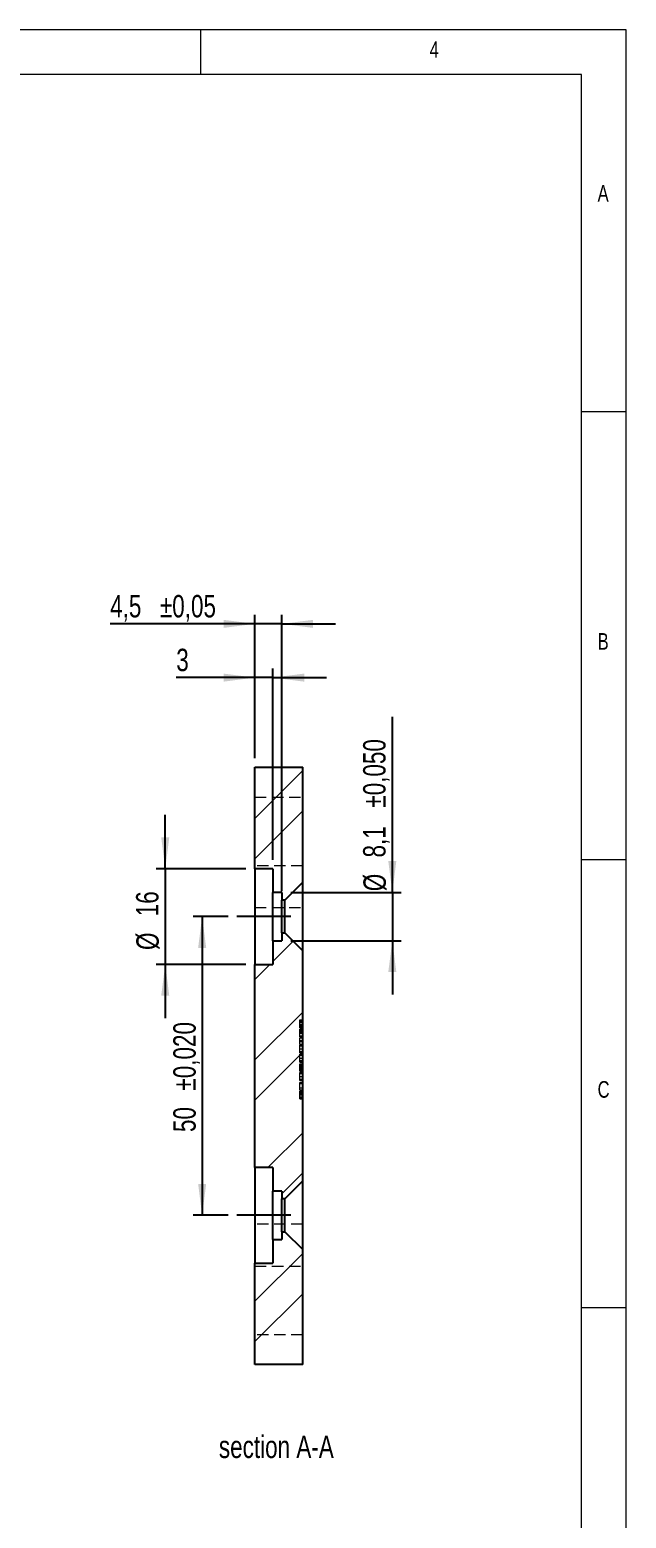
# Model space of a CAD drawing. Header units: millimetres. Extents: x 15 to 308, y 8 to 438.
# Drawn here: x 207.7 to 307.5, y 188.8 to 438 of the extents above; entities that cross this region are included whole.
import ezdxf

# ---------------------------------------------------------------- set-up
doc = ezdxf.new("R2010")
doc.units = ezdxf.units.MM
doc.header["$LTSCALE"] = 1.5
doc.linetypes.add('CENTERX2', pattern=[20.32, 12.7, -2.54, 2.54, -2.54])
doc.linetypes.add('HIDDEN', pattern=[1.905, 1.27, -0.635])
doc.layers.add('SLD-0', color=7, linetype='Continuous')
doc.styles.add('SLDTEXTSTYLE0', font='TXT', dxfattribs={"width": 0.75})
doc.dimstyles.new('SLDDIMSTYLE1', dxfattribs={"dimtxt": 3.75, "dimasz": 5.25, "dimexe": 0, "dimexo": 0.0625, "dimgap": 0.9375, "dimtad": 1, "dimdec": 3, "dimrnd": 1e-09, "dimzin": 12, "dimdsep": 46, "dimtxsty": 'SLDTEXTSTYLE0', "dimsah": 1, "dimcen": 0.09, "dimadec": 0, "dimazin": 3, "dimtfac": 1, "dimtdec": 3, "dimtmove": 0, "dimatfit": 0, "dimfxl": 1, "dimfrac": 2, "dimtolj": 1, "dimtzin": 12, "dimarcsym": 0})
doc.dimstyles.new('SLDDIMSTYLE4', dxfattribs={"dimtxt": 3.75, "dimasz": 5.25, "dimexe": 0, "dimexo": 0.0625, "dimgap": 0.9375, "dimtad": 1, "dimdec": 3, "dimrnd": 1e-09, "dimzin": 12, "dimdsep": 46, "dimtxsty": 'SLDTEXTSTYLE0', "dimsah": 1, "dimcen": 0.09, "dimadec": 0, "dimazin": 3, "dimtol": 1, "dimtp": 0.05, "dimtm": 0.05, "dimtfac": 1, "dimtdec": 3, "dimtmove": 0, "dimatfit": 0, "dimfxl": 1, "dimfrac": 2, "dimtolj": 1, "dimarcsym": 0})
doc.dimstyles.new('SLDDIMSTYLE5', dxfattribs={"dimtxt": 3.75, "dimasz": 5.25, "dimexe": 0, "dimexo": 0.0625, "dimgap": 0.9375, "dimtad": 1, "dimrnd": 1e-09, "dimzin": 12, "dimdsep": 46, "dimtxsty": 'SLDTEXTSTYLE0', "dimsah": 1, "dimcen": 0.09, "dimadec": 0, "dimazin": 3, "dimtol": 1, "dimtp": 0.05, "dimtm": 0.05, "dimtfac": 1, "dimtmove": 0, "dimatfit": 0, "dimfxl": 1, "dimfrac": 2, "dimtolj": 1, "dimarcsym": 0})
doc.dimstyles.new('SLDDIMSTYLE6', dxfattribs={"dimtxt": 3.75, "dimasz": 5.25, "dimexe": 0, "dimexo": 0.0625, "dimgap": 0.9375, "dimtad": 1, "dimdec": 3, "dimrnd": 1e-09, "dimzin": 12, "dimdsep": 46, "dimtxsty": 'SLDTEXTSTYLE0', "dimsah": 1, "dimcen": 0.09, "dimadec": 0, "dimazin": 3, "dimtol": 1, "dimtp": 0.02, "dimtm": 0.02, "dimtfac": 1, "dimtdec": 3, "dimtofl": 0, "dimtmove": 0, "dimatfit": 3, "dimfxl": 1, "dimfrac": 2, "dimtolj": 1, "dimarcsym": 0})

# ---------------------------------------------------------------- blocks, each defined once
blk = doc.blocks.new('_D_10')
at = {"layer": 'SLD-0'}
for p, q in [((268.36, 293.6), (268.36, 322.97)), ((251.36, 293.6), (269.86, 293.6)), ((268.36, 293.6), (268.36, 285.5)), ((251.36, 285.5), (269.86, 285.5)), ((268.36, 285.5), (268.36, 276.5))]:
    blk.add_line(p, q, dxfattribs=at)
for points in [[(268.36, 293.6), (269.03, 298.85), (267.68, 298.85)], [(268.36, 285.5), (267.68, 280.25), (269.03, 280.25)]]:
    blk.add_solid(points, dxfattribs=at)
at = {"layer": 'SLD-0', "char_height": 3.75, "attachment_point": 1, "rotation": 90, "style": 'SLDTEXTSTYLE0'}
for s, insert in [('±0,050', (263.47, 307.78)), ('8,1', (263.47, 299.44)), ('%%c', (263.52, 293.79))]:
    blk.add_mtext(s, dxfattribs=dict(at, insert=insert))
blk = doc.blocks.new('_D_11')
at = {"layer": 'SLD-0'}
for p, q in [((230.36, 297.55), (230.36, 306.55)), ((243.86, 297.55), (228.86, 297.55)), ((230.36, 297.55), (230.36, 281.55)), ((243.86, 281.55), (228.86, 281.55)), ((230.36, 281.55), (230.36, 272.55))]:
    blk.add_line(p, q, dxfattribs=at)
for points in [[(230.36, 297.55), (231.03, 302.8), (229.68, 302.8)], [(230.36, 281.55), (229.68, 276.3), (231.03, 276.3)]]:
    blk.add_solid(points, dxfattribs=at)
at = {"layer": 'SLD-0', "char_height": 3.75, "attachment_point": 1, "rotation": 90, "style": 'SLDTEXTSTYLE0'}
for s, insert in [('16', (225.47, 289.6)), ('%%c', (225.52, 283.95))]:
    blk.add_mtext(s, dxfattribs=dict(at, insert=insert))
blk = doc.blocks.new('_D_12')
at = {"layer": 'SLD-0'}
for p, q in [((245.36, 329.55), (232.2, 329.55)), ((245.36, 316.05), (245.36, 331.05)), ((248.36, 329.55), (245.36, 329.55)), ((248.36, 299.05), (248.36, 331.05)), ((248.36, 329.55), (257.36, 329.55))]:
    blk.add_line(p, q, dxfattribs=at)
for points in [[(245.36, 329.55), (240.11, 330.22), (240.11, 328.87)], [(248.36, 329.55), (253.61, 328.87), (253.61, 330.22)]]:
    blk.add_solid(points, dxfattribs=at)
at = {"layer": 'SLD-0', "insert": (232.2, 334.38), "char_height": 3.75, "attachment_point": 1, "style": 'SLDTEXTSTYLE0'}
blk.add_mtext('3', dxfattribs=at)
blk = doc.blocks.new('_D_13')
at = {"layer": 'SLD-0'}
for p, q in [((245.36, 316.05), (245.36, 340.05)), ((249.86, 293.8), (249.86, 340.05)), ((245.36, 338.55), (221.13, 338.55)), ((249.86, 338.55), (245.36, 338.55)), ((249.86, 338.55), (258.86, 338.55))]:
    blk.add_line(p, q, dxfattribs=at)
for points in [[(245.36, 338.55), (240.11, 339.22), (240.11, 337.87)], [(249.86, 338.55), (255.11, 337.87), (255.11, 339.22)]]:
    blk.add_solid(points, dxfattribs=at)
at = {"layer": 'SLD-0', "char_height": 3.75, "attachment_point": 1, "style": 'SLDTEXTSTYLE0'}
for s, insert in [('4,5', (221.13, 343.38)), ('±0,05', (229.46, 343.38))]:
    blk.add_mtext(s, dxfattribs=dict(at, insert=insert))
blk = doc.blocks.new('_D_14')
at = {"layer": 'SLD-0'}
for p, q in [((240.86, 289.55), (235.03, 289.55)), ((236.53, 289.55), (236.53, 239.55)), ((240.86, 239.55), (235.03, 239.55))]:
    blk.add_line(p, q, dxfattribs=at)
for points in [[(236.53, 289.55), (235.86, 284.3), (237.21, 284.3)], [(236.53, 239.55), (237.21, 244.8), (235.86, 244.8)]]:
    blk.add_solid(points, dxfattribs=at)
at = {"layer": 'SLD-0', "char_height": 3.75, "attachment_point": 1, "rotation": 90, "style": 'SLDTEXTSTYLE0'}
for s, insert in [('±0,020', (231.7, 260.42)), ('50', (231.7, 253.48))]:
    blk.add_mtext(s, dxfattribs=dict(at, insert=insert))

msp = doc.modelspace()

# ---------------------------------------------------------------- hatches: boundary and pattern name
at = {"linetype": 'Continuous', "lineweight": 18}
h = msp.add_hatch(dxfattribs=at)
h.set_pattern_fill('ANSI32', scale=1.5, style=0)
h.paths.add_polyline_path([(249.857526, 292.2971462), (250.372526, 292.2971462), (253.357526, 295.2821462), (253.357526, 314.5471462), (245.357526, 314.5471462), (245.357526, 297.5471462), (248.357526, 297.5471462), (248.357526, 293.5971462), (249.857526, 293.5971462)], flags=0)
h = msp.add_hatch(dxfattribs=at)
h.set_pattern_fill('ANSI32', scale=1.5, style=0)
h.paths.add_polyline_path([(250.372526, 242.2971462), (253.357526, 245.2821462), (253.357526, 283.8121462), (250.372526, 286.7971462), (249.857526, 286.7971462), (249.857526, 285.4971462), (248.357526, 285.4971462), (248.357526, 281.5471462), (245.357526, 281.5471462), (245.357526, 247.5471462), (248.357526, 247.5471462), (248.357526, 243.5971462), (249.857526, 243.5971462), (249.857526, 242.2971462)], flags=0)
h = msp.add_hatch(dxfattribs=at)
h.set_pattern_fill('ANSI32', scale=1.5, style=0)
h.paths.add_polyline_path([(250.372526, 236.7971462), (249.857526, 236.7971462), (249.857526, 235.4971462), (248.357526, 235.4971462), (248.357526, 231.5471462), (245.357526, 231.5471462), (245.357526, 214.5471462), (253.357526, 214.5471462), (253.357526, 233.8121462)], flags=0)

# ---------------------------------------------------------------- linework, layer by layer
at = {"color": 7, "linetype": 'Continuous', "lineweight": 18}
for p, q in [((307.5, 438), (26.7, 438)), ((236.255211, 438), (236.255211, 430.5)), ((307.5, 7.5), (307.5, 438)), ((300, 430.5), (22.510422, 430.5)), ((300, 100.1250001), (300, 430.5)), ((300, 374.1), (307.5, 374.1)), ((300, 299.1), (307.5, 299.1)), ((300, 224.1), (307.5, 224.1))]:
    msp.add_line(p, q, dxfattribs=at)
at = {"color": 7, "linetype": 'Continuous', "lineweight": 25}
for p, q in [((245.357526, 297.5471462), (245.357526, 314.5471462)), ((245.357526, 314.5471462), (253.357526, 314.5471462)), ((253.357526, 295.2821462), (253.357526, 314.5471462)), ((248.357526, 297.5471462), (245.357526, 297.5471462)), ((245.357526, 297.5471462), (245.357526, 281.5471462)), ((248.357526, 297.5471462), (248.357526, 293.5971462)), ((253.357526, 295.2821462), (250.372526, 292.2971462)), ((253.357526, 283.8121462), (253.357526, 295.2821462)), ((249.857526, 293.5971462), (248.357526, 293.5971462)), ((248.357526, 285.4971462), (248.357526, 293.5971462)), ((249.857526, 293.5971462), (249.857526, 292.2971462)), ((250.372526, 292.2971462), (249.857526, 292.2971462)), ((249.857526, 286.7971462), (249.857526, 292.2971462)), ((250.372526, 286.7971462), (250.372526, 292.2971462)), ((249.857526, 286.7971462), (249.857526, 285.4971462)), ((249.857526, 286.7971462), (250.372526, 286.7971462)), ((250.372526, 286.7971462), (253.357526, 283.8121462)), ((248.357526, 285.4971462), (248.357526, 281.5471462)), ((248.357526, 285.4971462), (249.857526, 285.4971462)), ((253.357526, 245.2821462), (253.357526, 283.8121462)), ((245.357526, 281.5471462), (248.357526, 281.5471462)), ((245.357526, 247.5471462), (245.357526, 281.5471462)), ((248.357526, 247.5471462), (245.357526, 247.5471462)), ((245.357526, 247.5471462), (245.357526, 231.5471462)), ((248.357526, 247.5471462), (248.357526, 243.5971462)), ((253.357526, 245.2821462), (250.372526, 242.2971462)), ((253.357526, 233.8121462), (253.357526, 245.2821462)), ((249.857526, 243.5971462), (248.357526, 243.5971462)), ((248.357526, 235.4971462), (248.357526, 243.5971462)), ((249.857526, 243.5971462), (249.857526, 242.2971462)), ((250.372526, 242.2971462), (249.857526, 242.2971462)), ((249.857526, 236.7971462), (249.857526, 242.2971462)), ((250.372526, 236.7971462), (250.372526, 242.2971462)), ((249.857526, 236.7971462), (249.857526, 235.4971462)), ((249.857526, 236.7971462), (250.372526, 236.7971462)), ((250.372526, 236.7971462), (253.357526, 233.8121462)), ((248.357526, 235.4971462), (248.357526, 231.5471462)), ((248.357526, 235.4971462), (249.857526, 235.4971462)), ((253.357526, 214.5471462), (253.357526, 233.8121462)), ((245.357526, 214.5471462), (245.357526, 231.5471462)), ((245.357526, 231.5471462), (248.357526, 231.5471462)), ((253.357526, 214.5471462), (245.357526, 214.5471462))]:
    msp.add_line(p, q, dxfattribs=at)
at = {"color": 190, "linetype": 'HIDDEN', "lineweight": 18}
for p, q in [((245.357526, 309.5471462), (253.357526, 309.5471462)), ((253.357526, 298.0471462), (245.357526, 298.0471462)), ((245.357526, 291.0471462), (253.357526, 291.0471462)), ((252.857526, 272.2721859), (253.357526, 272.2721859)), ((252.857526, 270.9132115), (252.857526, 272.2721859)), ((252.857526, 272.1952628), (253.357526, 272.1952628)), ((252.857526, 272.0157756), (253.357526, 272.0157756)), ((252.857526, 271.8439006), (253.357526, 271.8439006)), ((252.857526, 271.5430192), (253.357526, 271.552234)), ((252.857526, 271.5430192), (253.357526, 271.5430192)), ((252.857526, 271.4965449), (253.357526, 271.4965449)), ((252.857526, 271.3435), (253.357526, 271.3435)), ((252.857526, 271.1183397), (253.357526, 271.1183397)), ((252.857526, 270.9388526), (253.357526, 270.9388526)), ((252.857526, 270.9132115), (253.357526, 270.9132115)), ((252.857526, 270.7080833), (253.357526, 270.7080833)), ((252.857526, 270.5285962), (253.357526, 270.5285962)), ((252.857526, 270.5029551), (253.357526, 270.5029551)), ((252.857526, 270.2978269), (253.357526, 270.2978269)), ((252.857526, 270.2978269), (252.857526, 270.1576026)), ((252.857526, 270.265375), (253.357526, 270.265375)), ((252.857526, 270.1576026), (253.357526, 270.1576026)), ((252.857526, 270.0979071), (253.357526, 270.0874904)), ((252.857526, 270.0979071), (253.357526, 270.0874904)), ((252.857526, 270.06225), (253.357526, 270.06225)), ((252.857526, 270.0297981), (253.357526, 270.0297981)), ((252.857526, 269.5798782), (253.357526, 269.5798782)), ((252.857526, 269.4773141), (253.357526, 269.4773141)), ((252.857526, 269.400391), (253.357526, 269.400391)), ((252.857526, 269.2465449), (253.357526, 269.2465449)), ((252.857526, 268.8106474), (252.857526, 269.2465449)), ((252.857526, 268.8106474), (253.357526, 268.8106474)), ((252.857526, 268.6311603), (252.857526, 268.8106474)), ((252.857526, 268.6311603), (253.357526, 268.6311603)), ((252.857526, 268.1952628), (252.857526, 268.6311603)), ((252.857526, 268.1952628), (253.357526, 268.1952628)), ((252.857526, 268.0670577), (253.357526, 268.0670577)), ((252.857526, 267.8875705), (253.357526, 267.8875705)), ((252.857526, 267.3983878), (253.357526, 267.3923782)), ((252.857526, 267.3983878), (253.357526, 267.3923782)), ((252.857526, 266.9632917), (253.357526, 266.9632917)), ((252.857526, 266.8875705), (253.357526, 266.8875705)), ((252.857526, 266.7080833), (253.357526, 266.7080833)), ((252.857526, 266.5285962), (253.357526, 266.5285962)), ((252.857526, 266.349109), (253.357526, 266.349109)), ((252.857526, 265.8599263), (253.357526, 265.8539167)), ((252.857526, 265.8599263), (253.357526, 265.8539167)), ((252.857526, 265.4248301), (253.357526, 265.4248301)), ((252.857526, 265.349109), (253.357526, 265.349109)), ((252.857526, 265.1696218), (253.357526, 265.1696218)), ((252.857526, 264.8875705), (253.357526, 264.8875705)), ((252.857526, 264.7080833), (253.357526, 264.7080833)), ((252.857526, 264.6640128), (253.357526, 264.6640128)), ((252.857526, 264.3465637), (252.857526, 264.4572821)), ((252.857526, 264.4572821), (253.357526, 264.4572821)), ((252.857526, 264.2818013), (253.357526, 264.2878109)), ((252.857526, 264.2818013), (253.357526, 264.2818013)), ((252.857526, 264.2818013), (253.357526, 264.2721859)), ((252.857526, 264.2501506), (253.357526, 264.2501506)), ((252.857526, 264.0670577), (253.357526, 264.0670577)), ((252.857526, 263.9288365), (253.357526, 263.9288365)), ((252.857526, 263.8362885), (253.357526, 263.8362885)), ((252.857526, 263.6568013), (253.357526, 263.6568013)), ((252.857526, 263.4516731), (253.357526, 263.4516731)), ((252.857526, 263.2721859), (253.357526, 263.2721859)), ((252.857526, 262.7830032), (253.357526, 262.7769936)), ((252.857526, 262.7830032), (253.357526, 262.7769936)), ((252.857526, 262.3479071), (253.357526, 262.3479071)), ((252.857526, 262.2721859), (253.357526, 262.2721859)), ((252.857526, 262.0926987), (253.357526, 262.0926987)), ((252.857526, 261.7850064), (253.357526, 261.7850064)), ((252.857526, 261.7605673), (252.857526, 261.7850064)), ((252.857526, 261.6055192), (252.857526, 261.7605673)), ((252.857526, 261.7605673), (253.357526, 261.7605673)), ((252.857526, 261.6055192), (253.357526, 261.6055192)), ((252.857526, 260.5542372), (252.857526, 261.6055192)), ((252.857526, 260.8579231), (253.357526, 260.8579231)), ((252.857526, 260.5542372), (253.357526, 260.5542372)), ((252.857526, 260.37475), (253.357526, 260.37475)), ((252.857526, 260.2978269), (253.357526, 260.2978269)), ((252.857526, 260.1952628), (253.357526, 260.1952628)), ((252.857526, 260.1183397), (253.357526, 260.1183397)), ((252.857526, 260.0386122), (253.357526, 260.0386122)), ((252.857526, 259.8106474), (253.357526, 259.8106474)), ((252.857526, 259.7076827), (253.357526, 259.7044776)), ((252.857526, 259.7024744), (253.357526, 259.7044776)), ((252.857526, 259.7024744), (253.357526, 259.7024744)), ((252.857526, 259.7024744), (253.357526, 259.7000705)), ((252.857526, 259.3519135), (253.357526, 259.3519135)), ((252.857526, 259.2978269), (253.357526, 259.2978269)), ((252.857526, 259.1952628), (253.357526, 259.1952628)), ((252.857526, 259.1351667), (253.357526, 259.1351667)), ((252.857526, 259.1351667), (253.357526, 259.1183397)), ((252.857526, 259.0157756), (253.357526, 259.0157756)), ((253.357526, 238.0471462), (245.357526, 238.0471462)), ((245.357526, 231.0471462), (253.357526, 231.0471462)), ((253.357526, 219.5471462), (245.357526, 219.5471462))]:
    msp.add_line(p, q, dxfattribs=at)
for points, knots in [([(252.857526, 270.0979071), (252.857526, 270.1178352), (252.857526, 270.1570413), (252.857526, 270.2144817), (252.857526, 270.2697472), (252.857526, 270.3223929), (252.857526, 270.3728908), (252.857526, 270.4205609), (252.857526, 270.4666214), (252.857526, 270.5091997), (252.857526, 270.5487174), (252.857526, 270.5840926), (252.857526, 270.6155975), (252.857526, 270.6427276), (252.857526, 270.6658694), (252.857526, 270.6840494), (252.857526, 270.6987227), (252.857526, 270.7049304), (252.857526, 270.7080833)], [0, 0, 0, 0, 0.0654211438, 0.1287083719, 0.1902361419, 0.250724402, 0.3106371794, 0.3707664083, 0.4316147444, 0.4935229736, 0.5558834554, 0.6173423673, 0.6786680391, 0.7407113595, 0.8029853625, 0.8668025803, 0.9323471713, 1, 1, 1, 1]), ([(252.857526, 269.400391), (252.857526, 269.4007711), (252.857526, 269.401526), (252.857526, 269.4053652), (252.857526, 269.412757), (252.857526, 269.4226815), (252.857526, 269.4355628), (252.857526, 269.4511566), (252.857526, 269.47024), (252.857526, 269.4911722), (252.857526, 269.5147417), (252.857526, 269.5409008), (252.857526, 269.5685382), (252.857526, 269.5982762), (252.857526, 269.630391), (252.857526, 269.6644939), (252.857526, 269.7003126), (252.857526, 269.7384013), (252.857526, 269.7779113), (252.857526, 269.8194131), (252.857526, 269.8619621), (252.857526, 269.9061706), (252.857526, 269.9519385), (252.857526, 269.9993412), (252.857526, 270.0481301), (252.857526, 270.0812016), (252.857526, 270.0979071)], [0, 0, 0, 0, 0.04401447058, 0.08743412367, 0.13011839866, 0.17255369456, 0.21455475597, 0.2562980921, 0.29843822513, 0.34084900259, 0.38271518897, 0.42392404541, 0.46424624325, 0.50407367146, 0.54386190587, 0.58356672498, 0.62309431885, 0.66322906077, 0.70355125861, 0.74393789469, 0.7845412548, 0.82575011124, 0.86775736339, 0.91074516403, 0.95491444689, 1, 1, 1, 1]), ([(252.857526, 267.3983878), (252.857526, 267.4141616), (252.857526, 267.4452644), (252.857526, 267.4913515), (252.857526, 267.5360843), (252.857526, 267.5796836), (252.857526, 267.6223731), (252.857526, 267.6635709), (252.857526, 267.7037353), (252.857526, 267.7427591), (252.857526, 267.7799089), (252.857526, 267.8153938), (252.857526, 267.8483224), (252.857526, 267.8789704), (252.857526, 267.9080985), (252.857526, 267.9348924), (252.857526, 267.9596758), (252.857526, 267.9823292), (252.857526, 268.0024141), (252.857526, 268.0201557), (252.857526, 268.0341638), (252.857526, 268.046154), (252.857526, 268.0558251), (252.857526, 268.0624276), (252.857526, 268.0665083), (252.857526, 268.0668712), (252.857526, 268.0670577)], [0, 0, 0, 0, 0.0337871463, 0.0666216577, 0.0992848781, 0.131361165, 0.1635851876, 0.196103927, 0.2289022543, 0.2621580559, 0.2959912223, 0.3302178457, 0.3650598259, 0.4009507373, 0.4376203821, 0.4757075294, 0.5153806916, 0.5564135415, 0.5997648299, 0.6464241556, 0.6964314445, 0.7497815178, 0.806573307, 0.8674355316, 0.9318867533, 1, 1, 1, 1]), ([(252.857526, 266.7080833), (252.857526, 266.7084557), (252.857526, 266.7091811), (252.857526, 266.7129404), (252.857526, 266.7203453), (252.857526, 266.7296082), (252.857526, 266.7424373), (252.857526, 266.7582117), (252.857526, 266.7757262), (252.857526, 266.797346), (252.857526, 266.8210093), (252.857526, 266.8467551), (252.857526, 266.8743379), (252.857526, 266.9043886), (252.857526, 266.9364191), (252.857526, 266.971115), (252.857526, 267.0074982), (252.857526, 267.0460196), (252.857526, 267.0862547), (252.857526, 267.1273742), (252.857526, 267.1701076), (252.857526, 267.2134864), (252.857526, 267.2581312), (252.857526, 267.3039863), (252.857526, 267.3508184), (252.857526, 267.3824764), (252.857526, 267.3983878)], [0, 0, 0, 0, 0.06506328962, 0.12677316647, 0.18551576323, 0.24076467917, 0.29297979602, 0.34225037278, 0.38891928619, 0.43277566406, 0.47462843263, 0.51477469064, 0.5536058935, 0.59142640643, 0.62802811995, 0.66380363411, 0.69898433613, 0.73359148931, 0.76762846915, 0.80120834779, 0.83426383973, 0.86698069473, 0.89971974152, 0.9327019125, 0.96617588343, 1, 1, 1, 1]), ([(252.857526, 265.8599263), (252.857526, 265.8757001), (252.857526, 265.9068029), (252.857526, 265.95289), (252.857526, 265.9976228), (252.857526, 266.0412221), (252.857526, 266.0839115), (252.857526, 266.1251094), (252.857526, 266.1652738), (252.857526, 266.2042975), (252.857526, 266.2414473), (252.857526, 266.2769323), (252.857526, 266.3098608), (252.857526, 266.3405089), (252.857526, 266.369637), (252.857526, 266.3964309), (252.857526, 266.4212142), (252.857526, 266.4438676), (252.857526, 266.4639526), (252.857526, 266.4816941), (252.857526, 266.4957022), (252.857526, 266.5076925), (252.857526, 266.5173636), (252.857526, 266.523966), (252.857526, 266.5280468), (252.857526, 266.5284097), (252.857526, 266.5285962)], [0, 0, 0, 0, 0.0337871463, 0.0666216577, 0.0992848781, 0.131361165, 0.1635851876, 0.196103927, 0.2289022543, 0.2621580559, 0.2959912223, 0.3302178457, 0.3650598259, 0.4009507373, 0.4376203821, 0.4757075294, 0.5153806916, 0.5564135415, 0.5997648299, 0.6464241556, 0.6964314445, 0.7497815178, 0.806573307, 0.8674355316, 0.9318867533, 1, 1, 1, 1]), ([(252.857526, 265.1696218), (252.857526, 265.1699941), (252.857526, 265.1707196), (252.857526, 265.1744789), (252.857526, 265.1818838), (252.857526, 265.1911466), (252.857526, 265.2039758), (252.857526, 265.2197502), (252.857526, 265.2372646), (252.857526, 265.2588845), (252.857526, 265.2825478), (252.857526, 265.3082936), (252.857526, 265.3358764), (252.857526, 265.3659271), (252.857526, 265.3979576), (252.857526, 265.4326535), (252.857526, 265.4690367), (252.857526, 265.507558), (252.857526, 265.5477932), (252.857526, 265.5889127), (252.857526, 265.631646), (252.857526, 265.6750249), (252.857526, 265.7196697), (252.857526, 265.7655247), (252.857526, 265.8123569), (252.857526, 265.8440149), (252.857526, 265.8599263)], [0, 0, 0, 0, 0.06506328962, 0.12677316647, 0.18551576323, 0.24076467917, 0.29297979602, 0.34225037278, 0.38891928619, 0.43277566406, 0.47462843263, 0.51477469064, 0.5536058935, 0.59142640643, 0.62802811995, 0.66380363411, 0.69898433613, 0.73359148931, 0.76762846915, 0.80120834779, 0.83426383973, 0.86698069473, 0.89971974152, 0.9327019125, 0.96617588343, 1, 1, 1, 1]), ([(252.857526, 264.2818013), (252.857526, 264.3087137), (252.857526, 264.3620224), (252.857526, 264.4404412), (252.857526, 264.5157915), (252.857526, 264.5875454), (252.857526, 264.6540143), (252.857526, 264.7134804), (252.857526, 264.7656471), (252.857526, 264.8090612), (252.857526, 264.8434948), (252.857526, 264.8693176), (252.857526, 264.8844011), (252.857526, 264.8865089), (252.857526, 264.8875705)], [0, 0, 0, 0, 0.084334722, 0.1670523184, 0.2495660772, 0.3327404818, 0.4159148864, 0.4978280095, 0.5803725886, 0.6646001211, 0.7494666931, 0.8325102339, 0.9156392817, 1, 1, 1, 1]), ([(252.857526, 263.6568013), (252.857526, 263.6576145), (252.857526, 263.6592147), (252.857526, 263.6751597), (252.857526, 263.6999366), (252.857526, 263.7353524), (252.857526, 263.7793423), (252.857526, 263.8329866), (252.857526, 263.8943829), (252.857526, 263.9638039), (252.857526, 264.0385142), (252.857526, 264.1170011), (252.857526, 264.1985023), (252.857526, 264.2538192), (252.857526, 264.2818013)], [0, 0, 0, 0, 0.0859479431, 0.1691252119, 0.2503991072, 0.3322897361, 0.4133642879, 0.4941722834, 0.5760217354, 0.6607569693, 0.7457831259, 0.830043593, 0.9140275458, 1, 1, 1, 1]), ([(252.857526, 262.7830032), (252.857526, 262.798777), (252.857526, 262.8298798), (252.857526, 262.8759669), (252.857526, 262.9206997), (252.857526, 262.964299), (252.857526, 263.0069884), (252.857526, 263.0481863), (252.857526, 263.0883507), (252.857526, 263.1273745), (252.857526, 263.1645243), (252.857526, 263.2000092), (252.857526, 263.2329378), (252.857526, 263.2635858), (252.857526, 263.2927139), (252.857526, 263.3195078), (252.857526, 263.3442911), (252.857526, 263.3669446), (252.857526, 263.3870295), (252.857526, 263.4047711), (252.857526, 263.4187792), (252.857526, 263.4307694), (252.857526, 263.4404405), (252.857526, 263.447043), (252.857526, 263.4511237), (252.857526, 263.4514866), (252.857526, 263.4516731)], [0, 0, 0, 0, 0.0337871463, 0.0666216577, 0.0992848781, 0.131361165, 0.1635851876, 0.196103927, 0.2289022543, 0.2621580559, 0.2959912223, 0.3302178457, 0.3650598259, 0.4009507373, 0.4376203821, 0.4757075294, 0.5153806916, 0.5564135415, 0.5997648299, 0.6464241556, 0.6964314445, 0.7497815178, 0.806573307, 0.8674355316, 0.9318867533, 1, 1, 1, 1]), ([(252.857526, 262.0926987), (252.857526, 262.0930711), (252.857526, 262.0937965), (252.857526, 262.0975558), (252.857526, 262.1049607), (252.857526, 262.1142236), (252.857526, 262.1270527), (252.857526, 262.1428271), (252.857526, 262.1603415), (252.857526, 262.1819614), (252.857526, 262.2056247), (252.857526, 262.2313705), (252.857526, 262.2589533), (252.857526, 262.289004), (252.857526, 262.3210345), (252.857526, 262.3557304), (252.857526, 262.3921136), (252.857526, 262.430635), (252.857526, 262.4708701), (252.857526, 262.5119896), (252.857526, 262.554723), (252.857526, 262.5981018), (252.857526, 262.6427466), (252.857526, 262.6886017), (252.857526, 262.7354338), (252.857526, 262.7670918), (252.857526, 262.7830032)], [0, 0, 0, 0, 0.06506328962, 0.12677316647, 0.18551576323, 0.24076467917, 0.29297979602, 0.34225037278, 0.38891928619, 0.43277566406, 0.47462843263, 0.51477469064, 0.5536058935, 0.59142640643, 0.62802811995, 0.66380363411, 0.69898433613, 0.73359148931, 0.76762846915, 0.80120834779, 0.83426383973, 0.86698069473, 0.89971974152, 0.9327019125, 0.96617588343, 1, 1, 1, 1]), ([(252.857526, 259.7076827), (252.857526, 259.7290651), (252.857526, 259.7711387), (252.857526, 259.8329921), (252.857526, 259.8920331), (252.857526, 259.9483414), (252.857526, 260.0019672), (252.857526, 260.0527467), (252.857526, 260.1009923), (252.857526, 260.1462489), (252.857526, 260.1885109), (252.857526, 260.2266553), (252.857526, 260.261318), (252.857526, 260.291571), (252.857526, 260.3187921), (252.857526, 260.3411812), (252.857526, 260.3608873), (252.857526, 260.3700492), (252.857526, 260.37475)], [0, 0, 0, 0, 0.0655411703, 0.1289631678, 0.1903771362, 0.2500923617, 0.3085484325, 0.3663979631, 0.4245421893, 0.4831699964, 0.5422433998, 0.601739352, 0.6625060022, 0.7248555134, 0.7891278293, 0.8563463999, 0.926295235, 1, 1, 1, 1]), ([(252.857526, 259.0157756), (252.857526, 259.0168011), (252.857526, 259.0188471), (252.857526, 259.0371352), (252.857526, 259.0654856), (252.857526, 259.1057467), (252.857526, 259.1548138), (252.857526, 259.2131895), (252.857526, 259.2802103), (252.857526, 259.3549563), (252.857526, 259.4359376), (252.857526, 259.5225522), (252.857526, 259.6135522), (252.857526, 259.6759564), (252.857526, 259.7076827)], [0, 0, 0, 0, 0.0796482512, 0.1589216764, 0.2396194947, 0.3226094298, 0.4060346366, 0.4876020955, 0.5696846266, 0.653036145, 0.7374357177, 0.8224778159, 0.9097476551, 1, 1, 1, 1])]:
    msp.add_open_spline(points, degree=3, knots=knots, dxfattribs=at)
at = {"layer": 'SLD-0', "linetype": 'CENTERX2'}
for p, q in [((251.357526, 289.5471462), (242.357526, 289.5471462)), ((251.357526, 239.5471462), (242.357526, 239.5471462))]:
    msp.add_line(p, q, dxfattribs=at)

# ---------------------------------------------------------------- texts
at = {"color": 7, "linetype": 'Continuous', "lineweight": 0, "insert": (274.599991, 436.0843812), "char_height": 2.778125, "attachment_point": 1, "style": 'SLDTEXTSTYLE0'}
msp.add_mtext('4', dxfattribs=at)
at = {"layer": 'SLD-0', "style": 'SLDTEXTSTYLE0'}
for s, insert, char_height, attachment_point in [('A', (302.7091559, 412.0031783), 2.778125, 1), ('B', (302.7091559, 337.0031783), 2.778125, 1), ('C', (302.7091559, 262.0031783), 2.778125, 1), ('section A-A', (248.949973, 202.657192), 3.75, 2)]:
    msp.add_mtext(s, dxfattribs=dict(at, insert=insert, char_height=char_height, attachment_point=attachment_point))

# ---------------------------------------------------------------- dimensions: what is measured, and where the dimension line sits
at = {"layer": 'SLD-0'}
for base, p1, dimstyle, picture, middle in [((245.357526, 338.5471462), (249.857526, 292.2971462), 'SLDDIMSTYLE5', '_D_13', (231.5085677, 338.5471462)), ((245.357526, 329.5471462), (248.357526, 297.5471462), 'SLDDIMSTYLE1', '_D_12', (233.5866926, 329.5471462))]:
    dim = msp.add_linear_dim(base=base, p1=p1, p2=(245.357526, 314.5471462), dimstyle=dimstyle, dxfattribs=at)
    dim.commit()
    dim.dimension.update_dxf_attribs({"geometry": picture, "text_midpoint": middle, "dimtype": 160})
for base, p1, p2, dimstyle, picture, middle in [((268.357526, 285.4971462), (249.857526, 293.5971462), (249.857526, 285.4971462), 'SLDDIMSTYLE4', '_D_10', (268.357526, 308.3781962)), ((230.357526, 281.5471462), (245.357526, 297.5471462), (245.357526, 281.5471462), 'SLDDIMSTYLE1', '_D_11', (230.357526, 289.5471462))]:
    dim = msp.add_linear_dim(base=base, p1=p1, p2=p2, angle=90, text='%%c<>', dimstyle=dimstyle, dxfattribs=at)
    dim.commit()
    dim.dimension.update_dxf_attribs({"geometry": picture, "text_midpoint": middle, "dimtype": 160})
dim = msp.add_linear_dim(base=(236.5337206, 239.5471462), p1=(242.357526, 289.5471462), p2=(242.357526, 239.5471462), angle=90, dimstyle='SLDDIMSTYLE6', dxfattribs=at)
dim.commit()
dim.dimension.update_dxf_attribs({"geometry": '_D_14', "text_midpoint": (236.5337206, 264.5471462), "dimtype": 160})

doc.saveas('drawing.dxf')
